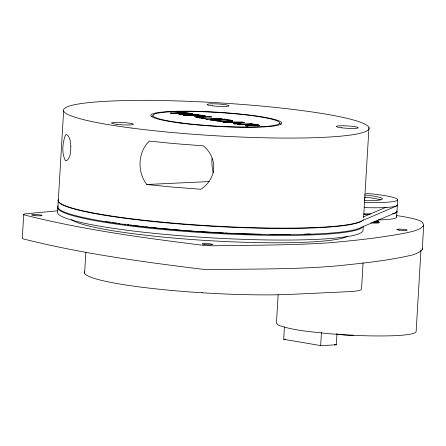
<?xml version="1.0" encoding="UTF-8"?>
<svg xmlns="http://www.w3.org/2000/svg" width="446" height="446" viewBox="0 0 446 446"><rect width="100%" height="100%" fill="white"/><g stroke="black" fill="none" stroke-linecap="round" stroke-linejoin="round"><path stroke-width="0.67" d="M188.307 113.368C194.339 114.672 179.682 113.457 180.613 113.033L180.591 113.468M255.681 124.858L256.127 125.092L253.434 125.22L253.412 125.655L256.104 125.527L255.681 124.858L254.621 124.646L254.599 125.081M23.716 214.398L22.3 238.264A13.118 1.416 3.4 0 0 23.967 239.073C81.479 253.573 140.445 261.529 199.228 268.877A13.118 1.416 3.4 0 0 212.324 269.663C254.722 268.704 297.265 269.646 339.529 265.632C364.187 263.029 388.973 260.575 413.124 254.789C416.452 253.473 420.02 252.313 422.284 249.359L423.7 225.492L423.661 224.366L422.574 223.089A69.972 7.554 3.4 0 0 396.338 215.535M57.88 207.485L63.616 110.926M84.612 273.164L85.844 252.447M192.839 114.511L192.901 113.953L192.176 113.658L184.889 112.359L170.623 113.022L170.601 113.457L184.861 112.788L192.873 114.388M178.595 113.557L178.623 113.128L172.819 113.395L170.623 113.022M178.918 114.873L182.001 114.137L182.024 113.702L178.946 114.438L181.377 114.851L184.415 114.042L189.505 114.354L192.901 113.953M189.812 113.747C188.942 115.341 185.452 113.881 183.808 114.014L183.83 113.579M184.393 114.477L184.415 114.042M184.861 112.788L184.889 112.359M185.062 113.256L185.09 112.821L180.613 113.033M185.151 114.209L185.174 113.775M186.456 114.338L186.484 113.903M187.091 114.377L187.119 113.942M187.705 114.399L187.727 113.964M188.853 114.382L188.875 113.947M189.338 114.014L189.366 113.579M189.628 114.31L189.65 113.875M190.425 113.736L190.453 113.301M190.86 115.715L190.888 115.285L185.419 115.536L183.222 115.163L197.483 114.499L205.433 116.094L205.35 116.657L203.989 116.06L197.455 114.934L183.195 115.598M191.412 113.92L191.44 113.485M192.154 114.087L192.176 113.658M192.527 114.616L192.549 114.182M192.639 114.243L192.666 113.814M192.856 115.626L192.878 115.191L197.684 114.962L197.662 115.397M194.211 116.289L194.239 115.854L201.257 116.501L205.433 116.094M192.878 115.191L196.112 115.737L196.084 116.172L190.888 115.285M196.502 116.612L196.53 116.183M196.112 115.737L198.754 116.495L202.35 116.328M197.455 114.934L197.483 114.499M197.678 116.74L197.706 116.306M198.754 116.495L198.782 116.06L197.461 115.938M198.877 116.835L198.905 116.4M199.407 116.529L199.429 116.094L202.373 115.893L200.917 115.514L200.895 115.949M199.513 117.945L199.54 117.51L205.885 118.586L203.894 118.681M200.037 116.551L200.064 116.116M201.252 116.529L201.28 116.094M201.938 116.161L201.966 115.726M202.122 116.451L202.15 116.016M202.317 116.395L202.373 115.893M203.002 115.876L203.03 115.442M203.989 116.06L204.017 115.626M204.374 116.841L204.396 116.406M204.72 116.228L204.747 115.793M205.004 116.757L205.032 116.322M205.193 116.384L205.216 115.949M207.73 119.773L207.758 119.338L205.561 118.965L219.822 118.296L222.019 118.669L206.894 119.333M209.587 116.997L209.614 116.562L195.354 117.226L204.591 118.803M214.487 120.476L214.515 120.041C214.66 120.933 234.852 121.697 227.493 120.046M218.278 120.665L218.25 121.1L217.314 120.955L217.336 120.52M219.198 121.563L219.259 120.788M219.8 118.731L219.822 118.296M220.279 121.652L220.285 120.888M229.316 120.593C227.794 122.366 223.708 121.089 221.322 121.401L221.35 120.966M221.361 121.73L221.389 121.295L215.279 120.615M222.403 121.451L222.431 121.017M223.474 121.479L223.496 121.044M224.516 119.093L224.494 119.528L232.221 121.095L232.249 120.66L231.045 120.247L224.516 119.093L210.256 119.762L217.314 120.955M224.528 121.474L224.555 121.039M225.576 121.44L225.604 121.005M227.237 121.362L227.259 120.927M228.14 121.301L228.162 120.866M228.263 120.626L228.291 120.197M228.781 121.228L228.809 120.794M228.831 120.771L228.859 120.336M229.166 121.134L229.205 120.47M229.512 120.381L229.539 119.946M229.517 121.73L229.545 121.295L231.68 121.095L232.249 120.66M231.017 120.676L231.045 120.247M231.112 121.613L231.134 121.178M231.68 121.095L231.658 121.529L232.065 121.005M231.97 120.961L231.992 120.526M232.321 121.217L232.344 120.782M233.771 123.971L235.834 123.637L235.862 123.202L233.113 123.648L235.36 124.033L244.614 122.511L241.894 122.048L222.649 121.87L224.895 122.249M237.166 123.425L237.188 122.99L240.896 122.394L240.868 122.828L237.166 123.425L230.571 122.304M239.112 125.109L239.14 124.674L236.943 124.3L251.204 123.631L258.496 124.93L259.215 125.231L259.187 125.666M243.912 122.828L241.871 122.483L241.894 122.048M244.915 124.835L244.943 124.401L251.466 125.488L251.494 125.053L246.933 124.311L246.906 124.741L248.823 124.651M247.669 126.564L247.697 126.129C251.299 124.395 255.658 126.525 259.215 125.231M250.122 125.287L250.15 124.858M250.708 125.755L250.736 125.32M251.204 123.631L251.176 124.066L258.953 125.521L258.981 125.086M252.776 125.616L252.804 125.181L251.494 125.053M254.019 125.672L254.047 125.237M254.131 126.028L254.159 125.594M255.168 125.66L255.196 125.226M255.798 126.067L255.82 125.633M255.943 125.582L255.971 125.148M256.104 125.527L256.132 125.025M256.745 125.014L256.768 124.579M257.364 126.034L257.387 125.599M257.732 125.198L257.76 124.763M258.245 125.973L258.267 125.538M258.468 125.365L258.496 124.93M278.137 294.7L276.448 323.183L278.583 325.273C294.215 330.754 310.979 331.634 327.308 333.558C349.82 335.425 372.427 336.496 395.011 335.671A69.972 7.554 3.4 0 0 416.129 331.59L420.957 250.306M336.953 333.881L336.301 344.847L320.657 345.578L283.689 339.289L284.42 326.957M320.657 345.578L321.432 332.554M363.596 217.938L368.97 127.562M363.25 226.423L363.011 230.42A153.056 16.53 3.4 0 1 208.187 237.668A153.056 16.53 3.4 0 1 57.456 212.04L57.729 207.373A153.056 16.53 3.4 0 0 200.483 232.5A153.056 16.53 3.4 0 0 362.241 227.421M363.077 262.895L361.522 289.131A43.73 4.722 3.4 0 1 348.32 291.678L292.018 294.315A122.449 13.224 3.4 0 1 155.542 288.841A122.449 13.224 3.4 0 1 84.785 271.787M377.695 221.55L377.723 221.116L374.807 221.249M396.617 216.923L396.923 211.716A43.73 4.722 3.4 0 1 392.614 213.706M397.648 199.568L397.336 204.775A43.73 4.722 3.4 0 1 364.449 207.613M58.092 205.762A153.056 16.53 3.4 0 0 192.549 231.19A153.056 16.53 3.4 0 0 361.132 227.454L395.329 212.876L396.968 211.75L397.353 205.238A43.73 4.722 3.4 0 0 397.325 204.993M423.7 225.492C419.647 230.27 413.002 231.245 407.254 232.661C381.43 237.74 355.245 240.505 329.053 242.814C290.686 245.395 252.174 245.077 213.74 245.796A13.118 1.416 3.4 0 1 200.644 245.005C141.861 237.657 82.9 229.701 25.383 215.206A13.118 1.416 3.4 0 1 25.561 213.796L57.685 210.819M397.353 205.238L395.713 206.364L361.516 220.943A153.056 16.53 3.4 0 1 192.934 224.684A153.056 16.53 3.4 0 1 58.482 199.256M363.351 216.907L386.236 207.156M245.852 126.001L248.316 125.415L248.344 124.98L245.261 125.716L247.697 126.129M196.686 117.599L211.805 116.936L209.614 116.562M210.233 120.197L224.667 119.561M229.545 121.295L221.389 121.295M238.956 124.64L251.405 124.099M146.762 184.493L171.548 186.991L200.89 189.271C216.973 178.729 218.066 158.28 203.471 145.875L174.13 143.59L149.338 141.092C137.697 152.069 137.106 172.05 146.762 184.493L209.012 181.578M376.173 221.288L376.485 221.277L376.006 221.205M283.689 339.289L285.724 339.194M290.156 234.379L270.02 234.379M304.735 234.055L310.288 233.933M223.307 122.31L241.871 122.483M234.652 122.773L233.269 122.761L233.291 122.327L237.188 122.99M260.994 234.239L234.708 233.475M223.697 232.968L194.835 231.251M225.074 233.029L232.645 233.381M198.782 116.06L199.429 116.094M252.804 125.181L253.434 125.22M221.322 121.401L219.231 121.223M181.806 230.281L158.469 228.162M183.178 230.381L187.292 230.688M188.664 230.794L193.464 231.151M139.927 226.211L133.767 225.481M141.304 226.356L144.052 226.646M145.424 226.791L148.172 227.075M149.544 227.22L152.292 227.51M153.664 227.655L157.098 228.017M105.88 221.461L107.241 221.656M108.601 221.852L109.961 222.047M112.002 222.342L113.362 222.537M114.722 222.738L116.083 222.933M118.123 223.223L119.483 223.424M124.244 224.109L125.605 224.305M127.645 224.6L129.006 224.795M130.366 224.99L132.406 225.286M201.971 292.353L202.361 292.409M178.623 113.128L183.808 114.014M180.641 113.908L182.001 114.137M233.191 123.185L235.834 123.637M374.796 221.378L376.513 221.668L373.804 221.545M334.244 344.496L336.301 344.847M377.723 221.116L378.018 221.177A6.121 0.663 3.4 0 1 374.188 221.913M422.239 248.232L422.284 249.359M396.522 210.986A43.73 4.722 3.4 0 1 396.968 211.75M353.516 335.191A10.933 1.182 3.4 0 1 338.079 334.26M337.449 334.149A10.933 1.182 3.4 0 1 336.379 333.915M213.311 172.842A32.798 22.897 87.3 0 1 211.934 158.508M347.64 236.224A139.938 15.114 3.4 0 1 207.284 240.55A139.938 15.114 3.4 0 1 71.499 219.432M363.384 219.661A153.056 16.53 3.4 0 1 362.124 220.881M361.5 221.272A153.056 16.53 3.4 0 1 192.917 225.007A153.056 16.53 3.4 0 1 58.459 199.579M151.629 116.417A65.595 7.086 3.4 0 1 153.145 115.782M279.636 123.397A65.595 7.086 3.4 0 1 280.969 124.2M379.094 222.47A6.69 0.725 3.4 0 1 370.804 222.861M378.375 221.606A6.562 0.708 3.4 0 1 372.572 222.325M378.582 221.801A6.121 0.663 3.4 0 1 373.107 222.309M370.671 213.89A36.951 3.992 3.4 0 1 363.791 213.79M364.605 197.522A10.933 1.182 3.4 0 1 364.527 198.13M365.887 193.335A43.73 4.722 3.4 0 1 397.676 199.814A43.73 4.722 3.4 0 1 364.756 202.406M364.549 194.952A28.427 3.072 3.4 0 1 382.4 198.855A28.427 3.072 3.4 0 1 364.533 200.661M369.617 214.688A43.73 4.722 3.4 0 1 364.036 214.559M396.199 216.41A43.73 4.722 3.4 0 1 378.175 219.895M364.415 197.121A28.427 3.072 3.4 0 1 380.522 199.858M364.471 199.691A10.933 1.182 3.4 0 1 364.806 200.014M70.836 146.115C70.591 151.01 70.942 157.438 66.655 160.744L65.445 160.705C61.47 153.212 62.507 143.266 65.311 135.456L66.147 134.614L66.989 134.664C70.418 137.262 70.429 142.207 70.836 146.115M212.463 105.841A10.933 1.182 3.4 0 0 228.96 105.808A10.933 1.182 3.4 0 0 212.714 103.806A10.933 1.182 3.4 0 0 212.463 105.841M341.608 127.79A10.933 1.182 3.4 0 0 358.16 127.773A10.933 1.182 3.4 0 0 341.976 125.761A10.933 1.182 3.4 0 0 341.608 127.79M116.869 124.323A10.933 1.182 3.4 0 0 133.365 124.289A10.933 1.182 3.4 0 0 117.125 122.288A10.933 1.182 3.4 0 0 116.869 124.323M131.364 128.024A153.056 16.53 3.4 0 0 368.753 129.284A153.056 16.53 3.4 0 0 148.758 100.422A153.056 16.53 3.4 0 0 131.364 128.024M179.894 123.007A65.595 7.086 3.4 0 0 281.632 123.548A65.595 7.086 3.4 0 0 187.348 111.177A65.595 7.086 3.4 0 0 179.894 123.007M181.109 122.879A63.41 6.846 3.4 0 0 279.452 123.403A63.41 6.846 3.4 0 0 188.312 111.444A63.41 6.846 3.4 0 0 181.109 122.879M34.136 215.513A5.246 0.569 3.4 0 0 42.052 215.502A5.246 0.569 3.4 0 0 34.253 214.537A5.246 0.569 3.4 0 0 34.136 215.513M399.259 230.125A5.246 0.569 3.4 0 0 407.181 230.108A5.246 0.569 3.4 0 0 399.382 229.149A5.246 0.569 3.4 0 0 399.259 230.125M204.664 244.508A5.246 0.569 3.4 0 0 212.586 244.497A5.246 0.569 3.4 0 0 204.786 243.533A5.246 0.569 3.4 0 0 204.664 244.508"/></g></svg>
